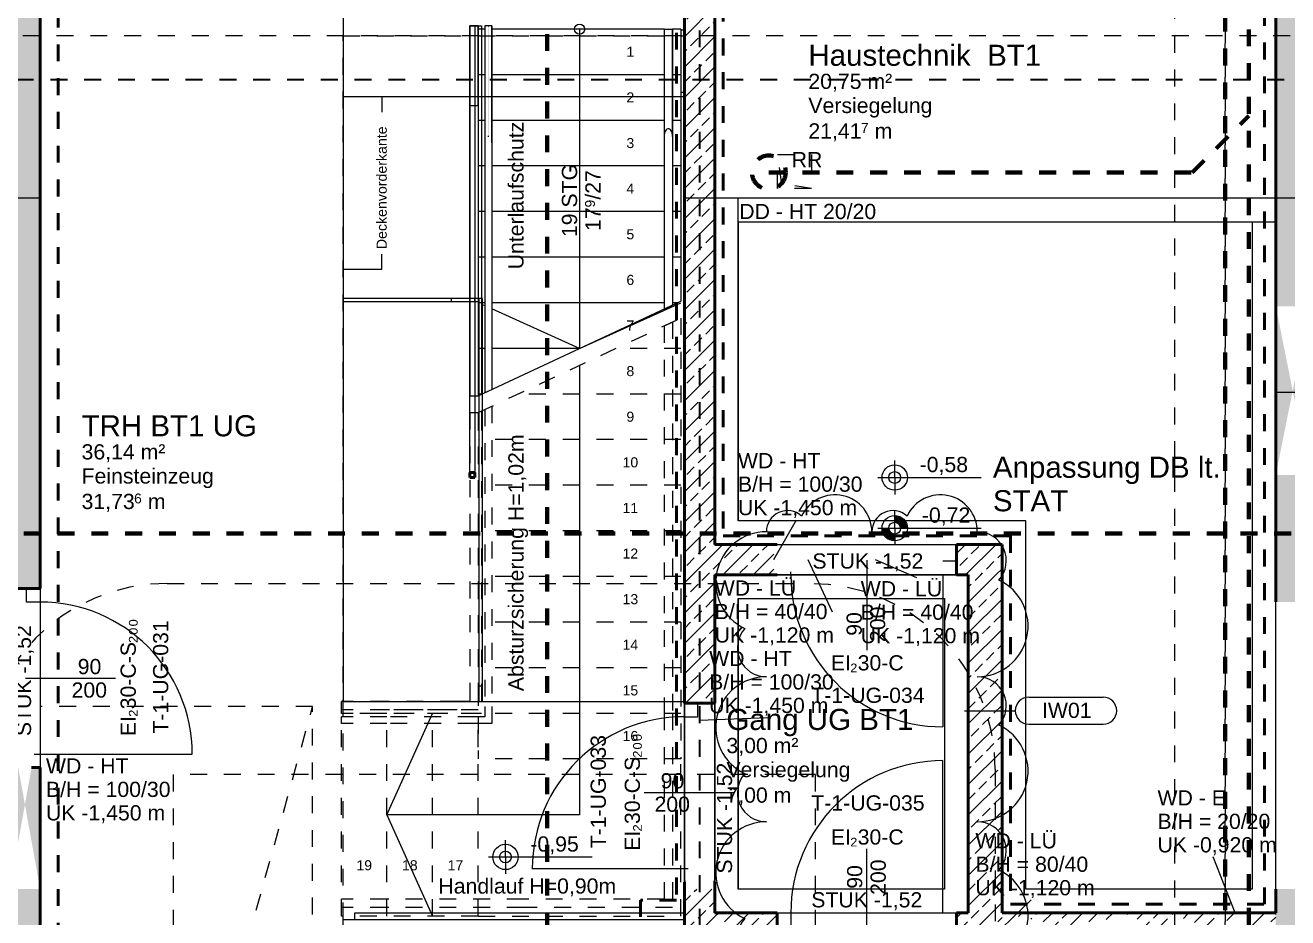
# Model space of a CAD drawing. Header units: metres. Extents: x 0 to 90, y 0 to 101.
# Drawn here: x 53.28 to 60.75, y 82.6 to 87.88 of the extents above; entities that cross this region are included whole.
import ezdxf

# ---------------------------------------------------------------- set-up
doc = ezdxf.new("R2010")
doc.units = ezdxf.units.M
for name, pattern in [('Achse', [0.009, 0.005, -0.002, 0, -0.002]), ('Strich Punkt', [0.015875, 0.00635, -0.004763, 0, -0.004763]), ('Strich Punkt Mittel', [0.015875, 0.00635, -0.004763, 0, -0.004763]), ('Verdeckt', [0.003, 0.002, -0.001]), ('Verdeckt Oben', [0.00225, 0.0015, -0.00075])]:
    doc.linetypes.add(name, pattern=pattern)
for name, color, linetype, lineweight in [('A-FLOR-HRAL', 251, 'Continuous', 5), ('A_2D', 251, 'Continuous', 5), ('A_Beschriftung_', 251, 'Continuous', 9), ('A_Brandabschnitte', 251, 'Verdeckt', 50), ('A_Decken', 251, 'Continuous', 13), ('A_Durchbruch_Projektion', 251, 'Verdeckt', 5), ('A_Gelaender', 251, 'Continuous', 13), ('A_Kanal_RW', 251, 'Strich Punkt', 100), ('A_Kanal_SW', 251, 'Strich Punkt', 100), ('A_Raeume_', 251, 'Continuous', 5), ('A_Raeume_Beschriftung_', 251, 'Continuous', 9), ('A_Raster_', 251, 'Continuous', 9), ('A_Tueren', 251, 'Continuous', 13), ('A_Waende', 251, 'Continuous', 13), ('G-ANNO-REVC-IDEN_', 251, 'Continuous', 9), ('G-ANNO-REVC_', 251, 'Continuous', 9), ('G-ANNO-SYMB_', 251, 'Continuous', 9), ('S-STRS', 251, 'Continuous', 13), ('S-STRS-ANNO_', 251, 'Continuous', 5), ('S-STRS-IDEN_', 251, 'Continuous', 9), ('S-STRS-MBND', 251, 'Verdeckt', 13), ('Text', 251, 'Continuous', 9)]:
    doc.layers.add(name, color=color, linetype=linetype, lineweight=lineweight)
doc.styles.add('Arial', font='arial.ttf', dxfattribs={"height": 0.059531})
doc.styles.add('Arial_3', font='arial.ttf', dxfattribs={"height": 0.09})
doc.styles.add('Arial_4', font='arial.ttf', dxfattribs={"height": 0.05849})
doc.styles.add('Arial_5', font='arial.ttf', dxfattribs={"height": 0.125})
doc.styles.add('Arial_8', font='arial.ttf', dxfattribs={"height": 0.06})
doc.styles.add('Segoe UI Symbol', font='seguisym.ttf', dxfattribs={"height": 0.09})
pattern_1 = [(45, (35.10227, 0), (-0.08980256, 0.08980256), []), (45, (35.19207, 0), (-0.08980256, 0.08980256), [0.0635, -0.03175])]

# ---------------------------------------------------------------- blocks, each defined once
blk = doc.blocks.new('Geländer - Geländer-11728754-263_PP_-01UG_BT1')
at = {"layer": 'A_Gelaender', "lineweight": 5}
for p, q in [((20.6967, 86.2634), (20.0577, 86.2634)), ((20.6967, 86.2434), (20.0577, 86.2434)), ((20.6967, 86.2634), (20.6967, 86.2434)), ((20.8377, 86.2634), (20.6967, 86.2634)), ((20.8377, 86.2434), (20.6967, 86.2434)), ((20.8377, 86.2434), (20.8377, 86.2634)), ((20.8377, 86.2634), (20.8377, 86.2434)), ((20.8631, 86.2634), (20.8377, 86.2634)), ((20.8631, 86.2434), (20.8377, 86.2434)), ((20.8631, 86.2434), (20.8631, 86.2634)), ((20.8831, 86.2634), (20.8631, 86.2634)), ((20.8631, 83.969), (20.8631, 86.2434)), ((20.8831, 83.969), (20.8831, 86.2634)), ((20.8831, 83.969), (20.8631, 83.969)), ((20.8631, 83.878), (20.8631, 83.969)), ((20.8831, 83.878), (20.8831, 83.969))]:
    blk.add_line(p, q, dxfattribs=at)
blk = doc.blocks.new('Geländer - Geländer-3442558-263_PP_-01UG_BT1')
at = {"layer": 'A_Gelaender', "lineweight": 5}
for p, q in [((20.8577, 87.878), (20.8777, 87.878)), ((20.8777, 87.878), (20.8777, 85.698)), ((20.8577, 85.6882), (20.8777, 85.6975))]:
    blk.add_line(p, q, dxfattribs=at)
at = {"layer": 'A_Gelaender', "linetype": 'Verdeckt', "lineweight": 5}
for p, q in [((20.8577, 85.5882), (20.8577, 85.583)), ((20.8577, 85.583), (20.8577, 83.828)), ((20.8777, 85.5975), (20.8777, 85.583)), ((20.8777, 85.583), (20.8777, 83.808)), ((20.0477, 83.808), (20.0477, 83.828)), ((20.3177, 83.828), (20.0477, 83.828)), ((20.3177, 83.808), (20.0477, 83.808)), ((20.8577, 83.828), (20.3177, 83.828)), ((20.8777, 83.808), (20.3177, 83.808))]:
    blk.add_line(p, q, dxfattribs=at)
blk = doc.blocks.new('Typ des oberen Holms - Oberer Geländerholm_Innen_-3442572-263_PP_-01UG_BT1')
at = {"layer": 'A_Gelaender', "lineweight": 5}
for p, q in [((20.8077, 87.878), (20.8577, 87.878)), ((20.8077, 87.878), (20.8077, 87.4041)), ((20.8577, 87.4041), (20.8577, 87.878)), ((20.8577, 87.4041), (20.8077, 87.4041))]:
    blk.add_line(p, q, dxfattribs=at)
blk = doc.blocks.new('Typ des oberen Holms - Oberer Geländerholm_Innen_-V1-263_PP_-01UG_BT1')
at = {"layer": 'A_Gelaender', "lineweight": 5}
for p, q in [((20.8577, 87.878), (20.8077, 87.878)), ((20.8077, 87.878), (20.8077, 85.6882)), ((20.8577, 87.878), (20.8577, 85.6882)), ((20.8077, 85.6882), (20.8577, 85.6882))]:
    blk.add_line(p, q, dxfattribs=at)
at = {"layer": 'A_Gelaender', "linetype": 'Verdeckt', "lineweight": 5}
for p, q in [((20.8077, 85.5882), (20.8577, 85.5882)), ((20.8077, 85.5882), (20.8077, 83.953)), ((20.8577, 85.5882), (20.8577, 83.953)), ((20.8077, 83.953), (20.8077, 83.878)), ((20.8577, 83.953), (20.8577, 83.828)), ((20.0477, 83.828), (20.0477, 83.878)), ((20.3177, 83.878), (20.0477, 83.878)), ((20.7327, 83.878), (20.3177, 83.878)), ((20.8077, 83.878), (20.7327, 83.878)), ((20.3177, 83.828), (20.0477, 83.828)), ((20.7327, 83.828), (20.3177, 83.828)), ((20.8577, 83.828), (20.7327, 83.828))]:
    blk.add_line(p, q, dxfattribs=at)
blk = doc.blocks.new('Typ des oberen Holms - Oberer Geländerholm_Innen_-3442587-263_PP_-01UG_BT1')
at = {"layer": 'A_Gelaender', "lineweight": 5}
for p, q in [((21.9573, 87.858), (21.9573, 87.223)), ((22.0073, 87.223), (22.0073, 87.858))]:
    blk.add_line(p, q, dxfattribs=at)
at = {"layer": 'A_Gelaender', "lineweight": 5, "flags": 128}
for points in [[(21.9573, 87.858), (21.9581, 87.858), (21.9606, 87.858), (21.9646, 87.858), (21.9698, 87.858), (21.9758, 87.858), (21.9823, 87.858), (21.9887, 87.858), (21.9948, 87.858), (21.9999, 87.858), (22.0039, 87.858), (22.0064, 87.858), (22.0073, 87.858)], [(22.0073, 87.223), (22.0067, 87.2324), (22.0051, 87.2414), (22.0025, 87.2496), (21.999, 87.2566), (21.9948, 87.2622), (21.99, 87.266), (21.9849, 87.268), (21.9797, 87.268), (21.9745, 87.266), (21.9698, 87.2622), (21.9655, 87.2566), (21.962, 87.2496), (21.9594, 87.2414), (21.9578, 87.2324), (21.9573, 87.223)]]:
    blk.add_lwpolyline(points, dxfattribs=at)
blk = doc.blocks.new('Typ des oberen Holms - Oberer Geländerholm_Innen_-V2-263_PP_-01UG_BT1')
at = {"layer": 'A_Gelaender', "lineweight": 5}
for p, q in [((21.9573, 87.858), (21.9573, 86.201)), ((22.0073, 87.858), (22.0073, 86.2243)), ((21.9573, 86.201), (22.0073, 86.2243))]:
    blk.add_line(p, q, dxfattribs=at)
at = {"layer": 'A_Gelaender', "linetype": 'Verdeckt', "lineweight": 5}
for p, q in [((21.9573, 86.101), (22.0073, 86.1243)), ((21.9573, 86.101), (21.9573, 83.808)), ((22.0073, 86.1243), (22.0073, 83.808)), ((21.9573, 83.808), (21.9573, 82.7084)), ((22.0073, 83.808), (22.0073, 82.6584)), ((20.0477, 82.6584), (20.0477, 82.7084)), ((20.3177, 82.7084), (20.0477, 82.7084)), ((21.1277, 82.7084), (20.3177, 82.7084)), ((21.9573, 82.7084), (21.1277, 82.7084)), ((20.3177, 82.6584), (20.0477, 82.6584)), ((21.1277, 82.6584), (20.3177, 82.6584)), ((22.0073, 82.6584), (21.1277, 82.6584))]:
    blk.add_line(p, q, dxfattribs=at)
blk = doc.blocks.new('Tür_Blockzarge_1 Flügel - 90x200_RB 106x208_Untergeschoss-11443315-263_PP_-01UG_BT1')
at = {"layer": 'A_Tueren', "lineweight": 5}
blk.add_line((0.45, 0.09), (0.45, 0.99), dxfattribs=at)
at = {"layer": 'A_Tueren'}
for p, q in [((-0.53, 0.09), (-0.45, 0.09)), ((-0.53, 0.01), (-0.53, 0.09)), ((-0.53, 0.09), (0.53, 0.09)), ((-0.45, 0.09), (-0.45, 0.01)), ((0.45, 0.09), (0.53, 0.09)), ((0.45, 0.0538), (0.45, 0.09)), ((0.53, 0.09), (0.53, 0.0394)), ((-0.45, 0.01), (-0.53, 0.01)), ((-0.53, -0.09), (0.53, -0.09))]:
    blk.add_line(p, q, dxfattribs=at)
at = {"layer": 'A_Tueren', "lineweight": 5}
blk.add_arc((0.45, 0.09), 0.9, 90, 180, dxfattribs=at)
blk = doc.blocks.new('Handlauftyp - Handlauf_Innen_-5722197-263_PP_-01UG_BT1')
at = {"layer": 'A_Gelaender', "lineweight": 5}
blk.add_hatch(color=256, dxfattribs=at).paths.add_polyline_path([(20.9204, 87.2225), (20.9202, 87.588), (20.9196, 87.878), (20.9157, 87.878), (20.9149, 87.2225), (20.9156, 87.2228), (20.9198, 87.2228)])
for p, q in [((20.8977, 87.878), (20.8977, 87.1868)), ((20.9377, 87.1868), (20.9377, 87.878))]:
    blk.add_line(p, q, dxfattribs=at)
at = {"layer": 'A_Gelaender', "lineweight": 5, "flags": 128}
for points in [[(20.9157, 87.878), (20.9177, 87.878), (20.9196, 87.878)], [(20.9204, 87.2227), (20.9198, 87.2228), (20.9156, 87.2228), (20.9149, 87.2227)]]:
    blk.add_lwpolyline(points, dxfattribs=at)
blk = doc.blocks.new('Handlauftyp - Handlauf_Innen_-V8-263_PP_-01UG_BT1')
at = {"layer": 'A_Gelaender', "lineweight": 5}
for p, q in [((20.9377, 87.878), (20.8977, 87.878)), ((20.8977, 87.878), (20.8977, 85.7069)), ((20.9377, 87.878), (20.9377, 85.7255)), ((20.8977, 85.7069), (20.9377, 85.7255))]:
    blk.add_line(p, q, dxfattribs=at)
at = {"layer": 'A_Gelaender', "linetype": 'Verdeckt', "lineweight": 5}
for p, q in [((20.8977, 85.6069), (20.9377, 85.6255)), ((20.9377, 85.6255), (20.9377, 83.848)), ((20.8977, 85.6069), (20.8977, 83.848)), ((20.8977, 83.848), (20.8977, 83.788)), ((20.9377, 83.848), (20.9377, 83.748)), ((20.0477, 83.748), (20.0477, 83.788)), ((20.3177, 83.788), (20.0477, 83.788)), ((20.8377, 83.788), (20.3177, 83.788)), ((20.8977, 83.788), (20.8377, 83.788)), ((20.3177, 83.748), (20.0477, 83.748)), ((20.8377, 83.748), (20.3177, 83.748)), ((20.9377, 83.748), (20.8377, 83.748))]:
    blk.add_line(p, q, dxfattribs=at)
blk = doc.blocks.new('Tür_Blockzarge_1 Flügel - 90x200_RB 106x208_Untergeschoss-V10-263_PP_-01UG_BT1')
at = {"layer": 'A_Tueren'}
for p, q in [((-0.53, 0.09), (0.53, 0.09)), ((-0.53, -0.01), (-0.53, -0.09)), ((-0.45, -0.01), (-0.53, -0.01)), ((-0.45, -0.09), (-0.45, -0.01)), ((0.45, -0.0684), (0.45, -0.09)), ((-0.53, -0.09), (-0.45, -0.09)), ((-0.53, -0.09), (0.53, -0.09)), ((0.45, -0.09), (0.53, -0.09)), ((0.53, -0.09), (0.53, -0.0828))]:
    blk.add_line(p, q, dxfattribs=at)
at = {"layer": 'A_Tueren', "lineweight": 5}
blk.add_line((0.45, -0.09), (0.45, -0.99), dxfattribs=at)
blk.add_arc((0.45, -0.09), 0.9, 180, 270, dxfattribs=at)
blk = doc.blocks.new('Tür_Blockzarge_1 Flügel - 90x200_RB 106x208_Untergeschoss-V11-263_PP_-01UG_BT1')
at = {"layer": 'A_Tueren'}
for p, q in [((-0.53, 0.09), (0.53, 0.09)), ((-0.45, -0.09), (-0.45, -0.0719)), ((0.53, -0.01), (0.45, -0.01)), ((0.53, -0.09), (0.53, -0.01)), ((-0.53, -0.0863), (-0.53, -0.09)), ((-0.53, -0.09), (-0.45, -0.09)), ((-0.53, -0.09), (0.53, -0.09)), ((0.45, -0.09), (0.53, -0.09))]:
    blk.add_line(p, q, dxfattribs=at)
at = {"layer": 'A_Tueren', "lineweight": 5}
blk.add_line((0.45, -0.09), (0.45, -0.99), dxfattribs=at)
blk.add_arc((0.45, -0.09), 0.9, 180, 270, dxfattribs=at)
blk = doc.blocks.new('Tür_Blockzarge_1 Flügel - 90x200_RB 106x208_Untergeschoss-V12-263_PP_-01UG_BT1')
at = {"layer": 'A_Tueren', "lineweight": 5}
blk.add_line((0.45, 0.09), (0.45, 0.99), dxfattribs=at)
at = {"layer": 'A_Tueren'}
for p, q in [((-0.53, 0.09), (-0.45, 0.09)), ((-0.53, 0.01), (-0.53, 0.09)), ((-0.53, 0.09), (0.53, 0.09)), ((-0.45, 0.09), (-0.45, 0.01)), ((0.45, 0.09), (0.53, 0.09)), ((0.45, 0.0855), (0.45, 0.09)), ((0.53, 0.09), (0.53, 0.01)), ((-0.45, 0.01), (-0.53, 0.01)), ((0.53, 0.01), (0.46, 0.01)), ((-0.53, -0.09), (0.53, -0.09))]:
    blk.add_line(p, q, dxfattribs=at)
at = {"layer": 'A_Tueren', "lineweight": 5}
blk.add_arc((0.45, 0.09), 0.9, 90, 180, dxfattribs=at)
blk = doc.blocks.new('Symbol_Schatten_Verdeckt_unten - Bodendurchbruch_Schatten_Verdeckt_unten-8269587-263_PP_-01UG_BT1')
at = {"layer": 'A_Durchbruch_Projektion'}
for p, q in [((-0.1, -0.1), (-0.1, 0.1)), ((-0.1, 0.1), (0.1, 0.1)), ((-0.1, -0.1), (-0.075, 0.075)), ((-0.075, 0.075), (0.1, 0.1)), ((0.1, 0.1), (0.1, -0.1)), ((0.1, -0.1), (-0.1, -0.1))]:
    blk.add_line(p, q, dxfattribs=at)
blk = doc.blocks.new('BS_Tuer_PP - rechts-10002445-263_PP_-01UG_BT1')
at = {"layer": 'A_Beschriftung_'}
blk.add_line((0, 0.00012), (0, -0.01051), dxfattribs=at)
blk = doc.blocks.new('BS_Tuer_PP - links-10002443-263_PP_-01UG_BT1')
at = {"layer": 'A_Beschriftung_'}
blk.add_line((0, 0.00012), (0, 0.01076), dxfattribs=at)
blk = doc.blocks.new('BS_Tuer_PP - oben-10002441-263_PP_-01UG_BT1')
at = {"layer": 'A_Beschriftung_'}
blk.add_line((0, 0.00012), (0, 0.01076), dxfattribs=at)
blk = doc.blocks.new('BS_Tuer_PP - unten-10002439-263_PP_-01UG_BT1')
at = {"layer": 'A_Beschriftung_'}
blk.add_line((0, 0.00012), (0, -0.01051), dxfattribs=at)
blk = doc.blocks.new('BS_Kote_Grundriss_FDUK_manuell_AT - 018-7701323-263_PP_-01UG_BT1')
at = {"layer": 'A_Beschriftung_'}
h = blk.add_hatch(color=256, dxfattribs=at)
edge = h.paths.add_edge_path()
edge.add_line((0, 0.0007), (0, 0.0015))
edge.add_arc((0, 0), 0.0015, 0, 90, ccw=False)
edge.add_line((0.0015, 0), (0.0007, 0))
edge.add_arc((0, 0), 0.0007, 0, 90)
h = blk.add_hatch(color=256, dxfattribs=at)
edge = h.paths.add_edge_path()
edge.add_line((0, -0.0007), (0, -0.0015))
edge.add_arc((0, 0), 0.0015, 180, 270, ccw=False)
edge.add_line((-0.0015, 0), (-0.0007, 0))
edge.add_arc((0, 0), 0.0007, 180, 270)
for p, q in [((0, 0), (0, 0.002)), ((-0.002, 0), (0.01024, 0)), ((0, 0), (0, -0.002))]:
    blk.add_line(p, q, dxfattribs=at)
for radius in [0.0015, 0.0007]:
    blk.add_circle((0, 0), radius, dxfattribs=at)
for start, end in [(0, 90), (180, 270)]:
    blk.add_arc((0, 0), 0.0007, start, end, dxfattribs=at)
blk = doc.blocks.new('BS_Kote_Grundriss_RDUK_manuell_AT - 018-7700965-263_PP_-01UG_BT1')
at = {"layer": 'A_Beschriftung_'}
for p, q in [((0, 0), (0, 0.002)), ((-0.002, 0), (0.01024, 0)), ((0, 0), (0, -0.002))]:
    blk.add_line(p, q, dxfattribs=at)
for radius in [0.0015, 0.0007]:
    blk.add_circle((0, 0), radius, dxfattribs=at)
blk = doc.blocks.new('BS_Wand_Lollipop - rechts_oben-2026913-263_PP_-01UG_BT1')
at = {"layer": 'A_Beschriftung_'}
for p, q in [((0.0046, 0.0016), (0.0134, 0.0016)), ((-0.003, 0), (0.003, 0)), ((0.0046, -0.0016), (0.0134, -0.0016))]:
    blk.add_line(p, q, dxfattribs=at)
for centre, start, end in [((0.0046, 0), 90, 270), ((0.0134, 0), 270, 90)]:
    blk.add_arc(centre, 0.0016, start, end, dxfattribs=at)
blk = doc.blocks.new('Family - ___-11875061-263_PP_-01UG_BT1')
at = {"layer": 'G-ANNO-REVC_'}
for centre, radius, start, end in [((22.9688, 84.883), 0.2184, 0, 154.79123), ((23.5928, 84.883), 0.2184, 0, 154.79123), ((22.688, 84.883), 0.1248, 48.18969, 180), ((23.312, 84.883), 0.1248, 48.18969, 180), ((22.5632, 84.5826), 0.3004, 90, 244.79123), ((23.8112, 84.7113), 0.1717, 318.18969, 90), ((23.8112, 84.3251), 0.3004, 270, 64.79123), ((22.5632, 84.1963), 0.1717, 138.18969, 270), ((22.5632, 83.7242), 0.3004, 90, 244.79123), ((23.8112, 83.853), 0.1717, 318.18969, 90), ((23.8112, 83.4667), 0.3004, 270, 64.79123), ((22.5632, 83.338), 0.1717, 138.18969, 270), ((22.5632, 82.8659), 0.3004, 90, 244.79123), ((23.8112, 82.9947), 0.1717, 318.18969, 90), ((23.8112, 82.6084), 0.3004, 270, 64.79123), ((22.5632, 82.4797), 0.1717, 138.18969, 270), ((22.7816, 82.308), 0.2184, 180, 334.79123), ((23.0624, 82.308), 0.1248, 228.18969, 0), ((23.4056, 82.308), 0.2184, 180, 334.79123), ((23.6864, 82.308), 0.1248, 228.18969, 0)]:
    blk.add_arc(centre, radius, start, end, dxfattribs=at)

msp = doc.modelspace()

# ---------------------------------------------------------------- hatches: boundary and pattern name
at = {"layer": 'A_Waende', "lineweight": 5}
h = msp.add_hatch(dxfattribs=at)
h.set_pattern_fill('FP_1', color=250, style=0, pattern_type=2)
h.set_pattern_definition(pattern_1)
h.paths.add_polyline_path([(53.2774, 79.153), (53.1874, 79.653), (53.1874, 78.653), (53.2664, 79.0919)])
h.paths.add_polyline_path([(53.3674, 78.653), (53.3674, 79.653), (53.2774, 79.153), (53.338, 78.8165)])
h.paths.add_polyline_path([(53.1874, 73.0357), (53.3674, 73.0357), (53.3674, 78.653), (53.1874, 78.653), (53.1874, 73.6226)])
h.paths.add_polyline_path([(53.3674, 79.793), (53.3674, 80.093), (53.2774, 79.943)])
h.paths.add_polyline_path([(53.1874, 79.793), (53.2774, 79.943), (53.1874, 80.093), (53.1874, 79.9029)])
h.paths.add_polyline_path([(53.1874, 79.653), (53.3674, 79.653), (53.3674, 79.793), (53.1874, 79.793)])
h.paths.add_polyline_path([(53.2774, 83.268), (53.238, 83.4869), (53.1874, 83.4869), (53.1874, 82.768)])
h.paths.add_polyline_path([(53.3674, 82.768), (53.3674, 83.4869), (53.3168, 83.4869), (53.2774, 83.268), (53.339, 82.9259)])
h.paths.add_polyline_path([(53.3674, 80.093), (53.3674, 82.768), (53.1874, 82.768), (53.1874, 80.093), (53.1955, 80.093)])
h.paths.add_polyline_path([(53.3674, 90.6), (53.3674, 90.9), (53.2774, 90.75)])
h.paths.add_polyline_path([(53.1874, 90.6), (53.2774, 90.75), (53.1874, 90.9), (53.1874, 90.75)])
h.paths.add_polyline_path([(53.3674, 84.5469), (53.3674, 90.6), (53.1874, 90.6), (53.1874, 84.5469)])
h.paths.add_polyline_path([(53.1964, 90.9), (53.3674, 90.9), (53.1874, 90.9288), (53.1874, 90.9)])
h = msp.add_hatch(dxfattribs=at)
h.set_pattern_fill('FP_1', color=250, style=0, pattern_type=2)
h.set_pattern_definition(pattern_1)
h.paths.add_polyline_path([(57.3599, 80.273), (57.3599, 80.573), (57.2699, 80.423), (57.3454, 80.2972)])
h.paths.add_polyline_path([(57.1799, 80.273), (57.2699, 80.423), (57.1799, 80.573), (57.1799, 80.423)])
h.paths.add_polyline_path([(57.1799, 80.093), (57.3599, 80.093), (57.3599, 80.273), (57.1799, 80.273), (57.1799, 80.108)])
h.paths.add_polyline_path([(57.3599, 82.768), (57.3599, 82.808), (57.3527, 82.808)])
h.paths.add_polyline_path([(57.1799, 82.768), (57.1871, 82.808), (57.1799, 82.808)])
h.paths.add_polyline_path([(57.3599, 80.573), (57.3599, 82.768), (57.1799, 82.768), (57.1799, 80.573), (57.3592, 80.573)])
h.paths.add_polyline_path([(57.3599, 89.9611), (57.3599, 90.2611), (57.2699, 90.1111), (57.2939, 90.0712)])
h.paths.add_polyline_path([(57.1799, 89.9611), (57.2699, 90.1111), (57.1799, 90.2611), (57.1799, 90.1111)])
h.paths.add_polyline_path([(57.3599, 83.868), (57.3599, 88.058), (57.3399, 88.058), (57.3399, 88.358), (57.3599, 88.358), (57.3599, 89.9611), (57.1799, 89.9611), (57.1799, 83.868), (57.3399, 83.868)])
h.paths.add_polyline_path([(57.3599, 90.2611), (57.1799, 90.2899), (57.1799, 90.2611)])
h = msp.add_hatch(dxfattribs=at)
h.set_pattern_fill('FP_1', color=250, style=0, pattern_type=2)
h.set_pattern_definition(pattern_1)
h.paths.add_polyline_path([(60.7799, 80.563), (60.6799, 80.713), (60.6799, 80.413), (60.6927, 80.4321)])
h.paths.add_polyline_path([(60.8799, 80.413), (60.8799, 80.713), (60.7799, 80.563)])
h.paths.add_polyline_path([(60.7783, 77.837), (60.8799, 77.837), (60.8799, 80.413), (60.6799, 80.413), (60.6799, 77.837)])
h.paths.add_polyline_path([(60.7799, 81.263), (60.6799, 81.613), (60.6799, 80.913), (60.7512, 81.1626)])
h.paths.add_polyline_path([(60.8799, 80.913), (60.8799, 81.613), (60.7799, 81.263)])
h.paths.add_polyline_path([(60.7152, 80.713), (60.8799, 80.713), (60.8799, 80.913), (60.6799, 80.913), (60.6799, 80.713)])
h.paths.add_polyline_path([(60.7873, 81.613), (60.8799, 81.613), (60.8799, 82.768), (60.6799, 82.768), (60.6799, 81.613)])
h.paths.add_polyline_path([(60.8799, 85.218), (60.8799, 86.218), (60.7799, 85.718), (60.8617, 85.309)])
h.paths.add_polyline_path([(60.6799, 85.218), (60.7799, 85.718), (60.6799, 86.218), (60.6799, 85.309)])
h.paths.add_polyline_path([(60.8799, 84.468), (60.8799, 85.218), (60.6799, 85.218), (60.6799, 84.468)])
h.paths.add_polyline_path([(60.7799, 89.5479), (60.6799, 89.6979), (60.6799, 89.3979), (60.7307, 89.4741)])
h.paths.add_polyline_path([(60.8799, 89.3979), (60.8799, 89.6979), (60.7799, 89.5479), (60.8691, 89.4142)])
h.paths.add_polyline_path([(60.8799, 86.218), (60.8799, 89.3979), (60.6799, 89.3979), (60.6799, 86.218), (60.7469, 86.218)])
h.paths.add_polyline_path([(60.7665, 89.6979), (60.8799, 89.6979), (60.6799, 89.7299), (60.6799, 89.6979)])
h = msp.add_hatch(dxfattribs=at)
h.set_pattern_fill('FP_1', color=250, style=0, pattern_type=2)
h.set_pattern_definition(pattern_1)
h.paths.add_polyline_path([(58.7899, 84.628), (59.0599, 84.628), (59.0599, 84.808), (58.7899, 84.808)])
h.paths.add_polyline_path([(57.7096, 84.628), (57.7299, 84.628), (57.7299, 84.6317)])
h.paths.add_polyline_path([(57.7096, 84.808), (57.7299, 84.8043), (57.7299, 84.808)])
h.paths.add_polyline_path([(57.7096, 84.628), (57.7096, 84.808), (57.3599, 84.808), (57.3599, 84.628)])
h = msp.add_hatch(dxfattribs=at)
h.set_pattern_fill('FP_1', color=250, style=0, pattern_type=2)
h.set_pattern_definition(pattern_1)
h.paths.add_polyline_path([(58.8599, 82.628), (59.0599, 82.628), (59.0599, 84.628), (58.8599, 84.628), (58.8599, 82.673)])
h = msp.add_hatch(dxfattribs=at)
h.set_pattern_fill('FP_1', color=250, style=0, pattern_type=2)
h.set_pattern_definition(pattern_1)
h.paths.add_polyline_path([(60.3399, 82.448), (60.5399, 82.448), (60.3971, 82.4994), (60.3773, 82.4816)])
h.paths.add_polyline_path([(60.3399, 82.628), (60.3971, 82.5766), (60.5399, 82.628), (60.3799, 82.628)])
h.paths.add_polyline_path([(60.2899, 82.538), (60.3399, 82.556), (60.3399, 82.628), (60.0399, 82.628), (60.0869, 82.6111)])
h.paths.add_polyline_path([(60.0399, 82.448), (60.3399, 82.448), (60.3399, 82.52), (60.2899, 82.538), (60.078, 82.4617)])
h.paths.add_polyline_path([(59.0599, 82.628), (58.7899, 82.628), (58.7899, 82.448), (59.0599, 82.448)])
h.paths.add_polyline_path([(59.8599, 82.448), (60.0399, 82.448), (60.0399, 82.628), (59.0599, 82.628), (59.4599, 82.538), (59.0599, 82.448), (59.8201, 82.448)])
h.paths.add_polyline_path([(59.8599, 82.448), (59.4599, 82.538), (59.8599, 82.628), (59.8599, 82.5391)])
h.paths.add_polyline_path([(57.6989, 82.448), (57.7299, 82.448), (57.7299, 82.628), (57.3599, 82.628), (57.3599, 82.448)])
h.paths.add_polyline_path([(60.5399, 82.448), (60.6799, 82.448), (60.6799, 82.628), (60.5399, 82.628), (60.5399, 82.4636)])

# ---------------------------------------------------------------- linework, layer by layer
at = {"layer": 'A_2D', "linetype": 'Verdeckt Oben', "lineweight": 13}
for p, q in [((60.6799, 78.017), (60.6799, 89.7299)), ((60.3799, 89.4741), (60.3799, 78.317)), ((60.3799, 80.273), (60.3799, 89.4741)), ((60.0799, 89.2183), (60.0799, 82.448)), ((54.1197, 84.5769), (57.9197, 84.5769)), ((59.0197, 83.4769), (59.0197, 79.6773)), ((57.9552, 83.4456), (54.1552, 83.4456)), ((54.1552, 83.4456), (54.1552, 79.7456)), ((57.9552, 79.7456), (57.9552, 83.4456))]:
    msp.add_line(p, q, dxfattribs=at)
at = {"layer": 'A_2D', "linetype": 'Verdeckt'}
for p, q in [((77.7649, 87.818), (44.2649, 87.818)), ((55.1599, 82.588), (55.1599, 87.818)), ((55.1599, 87.818), (57.1799, 87.818))]:
    msp.add_line(p, q, dxfattribs=at)
at = {"layer": 'A_2D', "linetype": 'Verdeckt Oben'}
for p, q in [((54.9799, 83.848), (53.3674, 83.848)), ((53.3674, 83.848), (53.3674, 78.017)), ((53.3674, 78.017), (54.9799, 83.848)), ((54.9799, 78.017), (54.9799, 83.848))]:
    msp.add_line(p, q, dxfattribs=at)
at = {"layer": 'A_2D', "linetype": 'Verdeckt Oben', "lineweight": 13}
for centre, start, end in [((54.1197, 83.4769), 90, 180), ((57.9197, 83.4769), 360, 90)]:
    msp.add_arc(centre, 1.1, start, end, dxfattribs=at)
at = {"layer": 'A_Beschriftung_'}
for p, q in [((57.7096, 84.718), (57.8435, 84.9541)), ((57.9099, 84.718), (58.0541, 84.4088)), ((58.3099, 84.718), (58.5536, 84.613)), ((57.2699, 83.768), (57.6732, 83.7833)), ((53.3674, 83.268), (53.3674, 83.3559)), ((60.4399, 82.628), (60.31, 82.9581)), ((59.0599, 82.538), (59.2325, 82.7043))]:
    msp.add_line(p, q, dxfattribs=at)
at = {"layer": 'A_Brandabschnitte'}
for p, q in [((53.4737, 78.068), (53.4737, 90.8222)), ((57.1337, 90.2366), (57.1337, 82.703)), ((57.4099, 90.2025), (57.4099, 84.858)), ((60.6122, 82.678), (60.6122, 89.6901)), ((57.4099, 84.858), (59.1099, 84.858)), ((59.1099, 84.858), (59.1099, 82.678)), ((57.1337, 82.703), (56.9199, 82.703)), ((56.9199, 82.703), (56.9199, 80.788)), ((59.1099, 82.678), (60.6122, 82.678))]:
    msp.add_line(p, q, dxfattribs=at)
at = {"layer": 'A_Decken'}
for p, q in [((55.1599, 90.0663), (55.1599, 83.878)), ((57.1599, 87.853), (57.1799, 87.853)), ((57.1799, 87.458), (55.1599, 87.458)), ((57.1799, 87.483), (57.1599, 87.483)), ((53.3674, 86.858), (53.1874, 86.858)), ((57.3592, 86.858), (57.1799, 86.858)), ((65.2367, 86.858), (57.4992, 86.858)), ((57.5008, 84.948), (57.5008, 86.718)), ((53.3674, 84.5469), (53.3674, 83.4869)), ((57.4998, 82.768), (57.4998, 84.488)), ((55.1599, 83.878), (57.1799, 83.878)), ((57.1799, 82.808), (57.1799, 83.868)), ((55.2299, 82.588), (55.2299, 82.628)), ((55.2299, 82.628), (57.1799, 82.628))]:
    msp.add_line(p, q, dxfattribs=at)
at = {"layer": 'A_Kanal_RW'}
for p, q in [((60.5197, 79.9567), (60.5197, 89.5416)), ((60.1856, 87.0102), (60.5197, 87.3443)), ((57.6798, 87.0102), (60.1856, 87.0102))]:
    msp.add_line(p, q, dxfattribs=at)
msp.add_circle((57.6798, 87.0102), 0.1, dxfattribs=at)
at = {"layer": 'A_Kanal_SW'}
msp.add_line((60.3797, 80.043), (60.3797, 89.543), dxfattribs=at)
at = {"layer": 'A_Raeume_', "flags": 128}
for points in [[(57.1799, 84.718), (57.1799, 89.7431), (53.3674, 90.3531), (53.3674, 88.8719), (53.3674, 87.5719), (53.3674, 86.2719), (53.3674, 84.9719), (53.3674, 83.4419), (53.3674, 81.6799), (53.3674, 79.9179), (53.3674, 78.2805), (53.3674, 78.017), (54.9799, 78.017), (54.9799, 80.1405), (54.9799, 80.3205), (55.1599, 80.3205), (55.1599, 80.5664), (55.1599, 80.568), (55.1599, 80.593), (55.1599, 80.738), (55.1599, 82.418), (55.1599, 82.588), (57.1799, 82.588)], [(57.3599, 90.2611), (57.3599, 89.7489), (57.3599, 84.808), (59.0599, 84.808), (59.0599, 82.628), (60.6799, 82.628), (60.6799, 89.7299)], [(55.9399, 85.2032), (55.9099, 85.2032), (55.9099, 87.878), (55.9399, 87.878)], [(57.3599, 84.628), (57.3599, 82.716), (57.3599, 82.628), (58.8599, 82.628), (58.8599, 84.628)]]:
    msp.add_lwpolyline(points, close=True, dxfattribs=at)
at = {"layer": 'A_Raster_', "linetype": 'Strich Punkt Mittel', "lineweight": 35}
for p, q in [((57.2699, 91.8503), (57.2699, 60.3654)), ((80.9286, 87.558), (44.7106, 87.558))]:
    msp.add_line(p, q, dxfattribs=at)
at = {"layer": 'A_Waende', "color": 90, "lineweight": 50}
for p, q in [((53.3674, 84.5469), (53.3674, 90.9)), ((57.1799, 90.2899), (57.1799, 83.868)), ((60.6799, 89.7299), (60.6799, 84.468)), ((57.3599, 84.808), (57.3599, 88.058)), ((55.9399, 85.2334), (55.9099, 85.2334)), ((55.9099, 85.2334), (55.9099, 85.2032)), ((55.9099, 85.2032), (55.9399, 85.2032)), ((55.9399, 85.2032), (55.9399, 85.2334)), ((57.7299, 84.808), (57.3599, 84.808)), ((57.7299, 84.8043), (57.7299, 84.808)), ((59.0599, 84.808), (58.7899, 84.808)), ((58.7899, 84.808), (58.7899, 84.628)), ((59.0599, 82.628), (59.0599, 84.808)), ((57.3599, 83.868), (57.3599, 84.628)), ((57.3599, 84.628), (57.7299, 84.628)), ((57.7299, 84.628), (57.7299, 84.6317)), ((58.7899, 84.628), (58.8599, 84.628)), ((58.8599, 84.628), (58.8599, 82.628)), ((53.1874, 84.5469), (53.3674, 84.5469)), ((57.1799, 83.868), (57.3599, 83.868)), ((53.3674, 83.4869), (53.3168, 83.4869)), ((53.3674, 78.017), (53.3674, 83.4869)), ((57.1799, 82.808), (57.1799, 80.093)), ((57.1871, 82.808), (57.1799, 82.808)), ((57.3599, 82.808), (57.3527, 82.808)), ((57.3599, 82.628), (57.3599, 82.808)), ((60.6799, 82.768), (60.6799, 82.628)), ((57.7299, 82.628), (57.3599, 82.628)), ((57.7299, 82.448), (57.7299, 82.628)), ((58.8599, 82.628), (58.7899, 82.628)), ((58.7899, 82.628), (58.7899, 82.448)), ((60.6799, 82.628), (59.0599, 82.628))]:
    msp.add_line(p, q, dxfattribs=at)
at = {"layer": 'A_Waende'}
for p, q in [((60.6799, 86.858), (57.3592, 86.858)), ((57.3592, 86.858), (57.3592, 84.808)), ((57.4992, 84.948), (57.4992, 86.858)), ((57.4992, 86.718), (60.6799, 86.718)), ((60.5399, 86.718), (60.5399, 82.768)), ((55.9099, 85.2334), (55.9099, 85.6882)), ((55.9399, 85.6882), (55.9399, 85.2334)), ((59.1999, 84.948), (57.4992, 84.948)), ((59.1999, 82.768), (59.1999, 84.948)), ((57.3592, 84.808), (58.7899, 84.808)), ((58.7899, 84.628), (57.3592, 84.628)), ((57.3592, 84.628), (57.3592, 82.628)), ((57.4992, 84.488), (58.7199, 84.488)), ((57.4992, 82.768), (57.4992, 84.488)), ((58.7199, 84.488), (58.7199, 82.768)), ((60.6799, 82.768), (60.6799, 84.468)), ((58.7199, 82.768), (57.4992, 82.768)), ((60.5399, 82.768), (59.1999, 82.768)), ((57.3592, 82.628), (58.7899, 82.628))]:
    msp.add_line(p, q, dxfattribs=at)
at = {"layer": 'G-ANNO-SYMB_', "linetype": 'Achse', "lineweight": 70}
for p, q in [((56.3674, 94.429), (56.3674, 60.3221)), ((44.871, 84.8728), (88.0415, 84.8728))]:
    msp.add_line(p, q, dxfattribs=at)
at = {"layer": 'S-STRS'}
for p, q in [((55.9999, 87.858), (55.9599, 87.858)), ((55.9999, 87.858), (55.9599, 87.858)), ((57.0595, 87.858), (56.0399, 87.858)), ((57.0595, 87.858), (56.0399, 87.858)), ((57.1599, 87.858), (57.1095, 87.858)), ((57.1599, 87.858), (57.1095, 87.858)), ((57.1599, 87.858), (57.1599, 87.588)), ((55.9999, 87.588), (55.9599, 87.588)), ((55.9999, 87.588), (55.9599, 87.588)), ((57.0595, 87.588), (56.0399, 87.588)), ((57.0595, 87.588), (56.0399, 87.588)), ((57.1599, 87.588), (57.1095, 87.588)), ((57.1599, 87.588), (57.1095, 87.588)), ((57.1599, 87.588), (57.1599, 87.318)), ((55.9999, 87.318), (55.9599, 87.318)), ((55.9999, 87.318), (55.9599, 87.318)), ((57.0595, 87.318), (56.0399, 87.318)), ((57.0595, 87.318), (56.0399, 87.318)), ((57.1599, 87.318), (57.1095, 87.318)), ((57.1599, 87.318), (57.1095, 87.318)), ((57.1599, 87.318), (57.1599, 87.048)), ((55.9999, 87.048), (55.9599, 87.048)), ((55.9999, 87.048), (55.9599, 87.048)), ((57.0595, 87.048), (56.0399, 87.048)), ((57.0595, 87.048), (56.0399, 87.048)), ((57.1599, 87.048), (57.1095, 87.048)), ((57.1599, 87.048), (57.1095, 87.048)), ((57.1599, 87.048), (57.1599, 86.778)), ((55.9999, 86.778), (55.9599, 86.778)), ((55.9999, 86.778), (55.9599, 86.778)), ((57.0595, 86.778), (56.0399, 86.778)), ((57.0595, 86.778), (56.0399, 86.778)), ((57.1599, 86.778), (57.1095, 86.778)), ((57.1599, 86.778), (57.1095, 86.778)), ((57.1599, 86.778), (57.1599, 86.508)), ((55.9999, 86.508), (55.9599, 86.508)), ((55.9999, 86.508), (55.9599, 86.508)), ((57.0595, 86.508), (56.0399, 86.508)), ((57.0595, 86.508), (56.0399, 86.508)), ((57.1599, 86.508), (57.1095, 86.508)), ((57.1599, 86.508), (57.1095, 86.508)), ((57.1599, 86.508), (57.1599, 86.2478)), ((55.9999, 86.238), (55.9599, 86.238)), ((55.9999, 86.238), (55.9599, 86.238)), ((57.0595, 86.238), (56.0399, 86.238)), ((57.0595, 86.238), (56.0399, 86.238)), ((57.139, 86.238), (57.1095, 86.238)), ((57.139, 86.238), (57.1095, 86.238)), ((55.9999, 85.968), (55.9599, 85.968)), ((55.9999, 85.968), (55.9599, 85.968)), ((56.5599, 85.968), (56.0399, 85.968)), ((56.5599, 85.968), (56.0399, 85.968)), ((55.9809, 85.698), (55.9599, 85.698)), ((55.9809, 85.698), (55.9599, 85.698))]:
    msp.add_line(p, q, dxfattribs=at)
at = {"layer": 'S-STRS-ANNO_'}
for p, q in [((56.5599, 87.858), (56.5599, 87.588)), ((56.5599, 87.588), (56.5599, 87.318)), ((56.5599, 87.318), (56.5599, 87.048)), ((56.5599, 87.048), (56.5599, 86.778)), ((56.5599, 86.778), (56.5599, 86.508)), ((56.5599, 86.508), (56.5599, 86.238)), ((55.9623, 86.2369), (55.9599, 86.238)), ((55.9999, 86.22), (55.9799, 86.229)), ((56.5599, 86.238), (56.5599, 85.968)), ((56.5599, 85.968), (57.1599, 86.238)), ((56.5599, 85.968), (56.0399, 86.202)), ((56.5599, 85.868), (56.5599, 83.538)), ((55.4199, 83.208), (55.6899, 83.808)), ((56.5599, 83.538), (56.5599, 83.208)), ((55.9599, 83.208), (55.4199, 83.208)), ((55.4199, 83.208), (55.6899, 82.608)), ((56.5599, 83.208), (55.9599, 83.208))]:
    msp.add_line(p, q, dxfattribs=at)
msp.add_circle((56.5599, 87.858), 0.03, dxfattribs=at)
at = {"layer": 'S-STRS-MBND', "linetype": 'Continuous'}
msp.add_line((55.9599, 85.6882), (57.1599, 86.2478), dxfattribs=at)
at = {"layer": 'S-STRS-MBND'}
for p, q in [((55.9599, 85.5882), (57.1599, 86.1478)), ((57.1599, 86.1478), (57.1599, 83.538)), ((57.1599, 85.968), (56.7744, 85.968)), ((57.1599, 85.968), (56.7744, 85.968)), ((57.1599, 85.698), (56.1954, 85.698)), ((57.1599, 85.698), (56.1954, 85.698)), ((55.9599, 85.5882), (55.9599, 83.538)), ((57.1599, 85.428), (55.9599, 85.428)), ((57.1599, 85.428), (55.9599, 85.428)), ((57.1599, 85.158), (55.9599, 85.158)), ((57.1599, 85.158), (55.9599, 85.158)), ((57.1599, 84.888), (55.9599, 84.888)), ((57.1599, 84.888), (55.9599, 84.888)), ((57.1599, 84.618), (55.9599, 84.618)), ((57.1599, 84.618), (55.9599, 84.618)), ((57.1599, 84.348), (55.9599, 84.348)), ((57.1599, 84.348), (55.9599, 84.348)), ((57.1599, 84.078), (55.9599, 84.078)), ((57.1599, 84.078), (55.9599, 84.078)), ((55.1499, 82.608), (55.1499, 83.808)), ((55.9599, 83.808), (55.1499, 83.808)), ((55.4199, 82.608), (55.4199, 83.808)), ((55.4199, 82.608), (55.4199, 83.808)), ((55.6899, 82.608), (55.6899, 83.808)), ((55.6899, 82.608), (55.6899, 83.808)), ((55.9599, 82.608), (55.9599, 83.808)), ((55.9599, 82.608), (55.9599, 83.808)), ((57.1599, 83.808), (55.9599, 83.808)), ((57.1599, 83.808), (55.9599, 83.808)), ((57.1599, 83.538), (55.9599, 83.538)), ((57.1599, 82.608), (57.1599, 83.538)), ((55.9599, 82.608), (55.1499, 82.608)), ((55.9599, 82.608), (57.1599, 82.608))]:
    msp.add_line(p, q, dxfattribs=at)
at = {"layer": 'Text'}
for p, q in [((55.3886, 87.4547), (55.3886, 87.3695)), ((55.3886, 87.3695), (55.3886, 87.3661)), ((55.3886, 86.4381), (55.3886, 86.5255)), ((55.1613, 86.4381), (55.3886, 86.4381))]:
    msp.add_line(p, q, dxfattribs=at)

# ---------------------------------------------------------------- block references
at = {"layer": 'A-FLOR-HRAL'}
msp.add_blockref('Geländer - Geländer-3442558-263_PP_-01UG_BT1', (35.1023, 0), dxfattribs=at)
at = {"layer": 'A_2D', "lineweight": 13, "rotation": 89.99999999999785}
msp.add_blockref('Symbol_Schatten_Verdeckt_unten - Bodendurchbruch_Schatten_Verdeckt_unten-8269587-263_PP_-01UG_BT1', (57.8319, 87.0156), dxfattribs=at)
at = {"layer": 'A_Beschriftung_'}
for name, p, xscale, yscale, zscale in [('BS_Wand_Lollipop - rechts_oben-2026913-263_PP_-01UG_BT1', (60.8341, 85.7084), 49.99999999999998, 49.99999999999998, 49.99999999999998), ('BS_Kote_Grundriss_RDUK_manuell_AT - 018-7700965-263_PP_-01UG_BT1', (58.4249, 85.204), 50, 50, 50), ('BS_Kote_Grundriss_FDUK_manuell_AT - 018-7701323-263_PP_-01UG_BT1', (58.4249, 84.904), 50, 50, 50), ('BS_Tuer_PP - unten-10002439-263_PP_-01UG_BT1', (58.2599, 84.708), 49.99999999999998, 49.99999999999998, 49.99999999999998), ('BS_Wand_Lollipop - rechts_oben-2026913-263_PP_-01UG_BT1', (58.9883, 83.8236), 49.99999999999998, 49.99999999999998, 49.99999999999998), ('BS_Kote_Grundriss_RDUK_manuell_AT - 018-7700965-263_PP_-01UG_BT1', (56.1213, 82.9577), 50, 50, 50), ('BS_Tuer_PP - oben-10002441-263_PP_-01UG_BT1', (58.2599, 82.468), 49.99999999999998, 49.99999999999998, 49.99999999999998)]:
    msp.add_blockref(name, p, dxfattribs=dict(at, xscale=xscale, yscale=yscale, zscale=zscale))
at = {"layer": 'A_Beschriftung_', "xscale": 49.99999999999998, "yscale": 49.99999999999998, "zscale": 49.99999999999998}
for name, p, rotation in [('BS_Tuer_PP - rechts-10002445-263_PP_-01UG_BT1', (53.2874, 84.0169), 89.99999999999991), ('BS_Tuer_PP - links-10002443-263_PP_-01UG_BT1', (57.4799, 83.338), 89.99999999999976)]:
    msp.add_blockref(name, p, dxfattribs=dict(at, rotation=rotation))
at = {"layer": 'A_Gelaender', "lineweight": 5}
for name in ['Typ des oberen Holms - Oberer Geländerholm_Innen_-V1-263_PP_-01UG_BT1', 'Handlauftyp - Handlauf_Innen_-V8-263_PP_-01UG_BT1', 'Typ des oberen Holms - Oberer Geländerholm_Innen_-3442572-263_PP_-01UG_BT1', 'Handlauftyp - Handlauf_Innen_-5722197-263_PP_-01UG_BT1', 'Typ des oberen Holms - Oberer Geländerholm_Innen_-V2-263_PP_-01UG_BT1', 'Typ des oberen Holms - Oberer Geländerholm_Innen_-3442587-263_PP_-01UG_BT1', 'Geländer - Geländer-11728754-263_PP_-01UG_BT1']:
    msp.add_blockref(name, (35.1023, 0), dxfattribs=at)
at = {"layer": 'A_Tueren'}
for name, p in [('Tür_Blockzarge_1 Flügel - 90x200_RB 106x208_Untergeschoss-V11-263_PP_-01UG_BT1', (58.2599, 84.718)), ('Tür_Blockzarge_1 Flügel - 90x200_RB 106x208_Untergeschoss-V12-263_PP_-01UG_BT1', (58.2599, 82.538))]:
    msp.add_blockref(name, p, dxfattribs=at)
for name, p, rotation in [('Tür_Blockzarge_1 Flügel - 90x200_RB 106x208_Untergeschoss-11443315-263_PP_-01UG_BT1', (53.2774, 84.0169), 270.0000000000002), ('Tür_Blockzarge_1 Flügel - 90x200_RB 106x208_Untergeschoss-V10-263_PP_-01UG_BT1', (57.2699, 83.338), 269.9999999999999)]:
    msp.add_blockref(name, p, dxfattribs=dict(at, rotation=rotation))
at = {"layer": 'G-ANNO-REVC_'}
msp.add_blockref('Family - ___-11875061-263_PP_-01UG_BT1', (35.1023, 0), dxfattribs=at)

# ---------------------------------------------------------------- texts
at = {"layer": 'A_Beschriftung_', "char_height": 0.09, "attachment_point": 1}
for s, insert, width, style in [('DD - HT 20/20', (57.5047, 86.8237), 0.962025, 'Arial_3'), ('WD - HT', (57.4969, 85.3487), 0.58924, 'Arial_3'), ('-0,58', (58.5722, 85.3259), 0.340717, 'Arial_3'), ('B/H = 100/30', (57.4969, 85.2098), 0.877848, 'Arial_3'), ('UK -1,450 m', (57.4969, 85.0709), 0.837763, 'Arial_3'), ('-0,72', (58.5854, 85.0265), 0.340717, 'Arial_3'), ('STUK -1,52', (57.9375, 84.7547), 0.781645, 'Arial_3'), ('WD - LÜ', (57.3596, 84.5948), 0.581223, 'Arial_3'), ('WD - LÜ', (58.2236, 84.5906), 0.581223, 'Arial_3'), ('B/H = 40/40', (57.3596, 84.4559), 0.793671, 'Arial_3'), ('B/H = 40/40', (58.2236, 84.4517), 0.793671, 'Arial_3'), ('UK -1,120 m', (57.3596, 84.317), 0.837763, 'Arial_3'), ('UK -1,120 m', (58.2236, 84.3128), 0.837763, 'Arial_3'), ('90', (53.5898, 84.1299), 0.168354, 'Arial_3'), ('WD - HT', (57.3266, 84.1778), 0.58924, 'Arial_3'), ('EI', (58.0468, 84.1519), 0.136287, 'Arial_3'), ('30-C', (58.2055, 84.1519), 0.324683, 'Arial_3'), ('₂', (58.1592, 84.1519), 0.056118, 'Segoe UI Symbol'), ('200', (53.5534, 83.991), 0.252532, 'Arial_3'), ('B/H = 100/30', (57.3266, 84.0389), 0.877848, 'Arial_3'), ('T-1-UG-034', (57.931, 83.9598), 0.797679, 'Arial_3'), ('UK -1,450 m', (57.3266, 83.9), 0.837763, 'Arial_3'), ('IW01', (59.2964, 83.8707), 0.356751, 'Arial_3'), ('WD - HT', (53.4018, 83.5419), 0.58924, 'Arial_3'), ('90', (57.0395, 83.454), 0.168354, 'Arial_3'), ('B/H = 100/30', (53.4018, 83.403), 0.877848, 'Arial_3'), ('200', (57.0031, 83.3151), 0.252532, 'Arial_3'), ('T-1-UG-035', (57.931, 83.3227), 0.797679, 'Arial_3'), ('WD - E', (59.9799, 83.3527), 0.489029, 'Arial_3'), ('UK -1,450 m', (53.4018, 83.2641), 0.837763, 'Arial_3'), ('B/H = 20/20', (59.9799, 83.2138), 0.793671, 'Arial_3'), ('EI', (58.0468, 83.1211), 0.136287, 'Arial_3'), ('30-C', (58.2055, 83.1211), 0.324683, 'Arial_3'), ('WD - LÜ', (58.9025, 83.0988), 0.581223, 'Arial_3'), ('-0,95', (56.2685, 83.0797), 0.340717, 'Arial_3'), ('₂', (58.1592, 83.1211), 0.056118, 'Segoe UI Symbol'), ('UK -0,920 m', (59.9799, 83.0749), 0.837763, 'Arial_3'), ('B/H = 80/40', (58.9025, 82.9599), 0.793671, 'Arial_3'), ('UK -1,120 m', (58.9025, 82.821), 0.837763, 'Arial_3'), ('STUK -1,52', (57.931, 82.7493), 0.781645, 'Arial_3')]:
    msp.add_mtext(s, dxfattribs=dict(at, insert=insert, width=width, style=style))
at = {"layer": 'A_Beschriftung_', "char_height": 0.09, "attachment_point": 1, "rotation": 90}
for s, insert, width, style in [('200', (58.2787, 84.2305), 0.252532, 'Arial_3'), ('₂₀₀', (53.8435, 84.222), 0.168354, 'Segoe UI Symbol'), ('T-1-UG-031', (54.0356, 83.688), 0.797679, 'Arial_3'), ('90', (58.1398, 84.2669), 0.168354, 'Arial_3'), ('STUK -1,52', (53.2237, 83.673), 0.781645, 'Arial_3'), ('30-C-S', (53.8435, 83.8318), 0.472996, 'Arial_3'), ('EI', (53.8435, 83.673), 0.136287, 'Arial_3'), ('₂', (53.8435, 83.7855), 0.056118, 'Segoe UI Symbol'), ('₂₀₀', (56.8269, 83.5431), 0.168354, 'Segoe UI Symbol'), ('T-1-UG-033', (56.6252, 83.0091), 0.797679, 'Arial_3'), ('30-C-S', (56.8269, 83.1528), 0.472996, 'Arial_3'), ('STUK -1,52', (57.3721, 82.8592), 0.781645, 'Arial_3'), ('EI', (56.8269, 82.9941), 0.136287, 'Arial_3'), ('₂', (56.8269, 83.1065), 0.056118, 'Segoe UI Symbol'), ('200', (58.2817, 82.7334), 0.252532, 'Arial_3'), ('90', (58.1428, 82.7697), 0.168354, 'Arial_3')]:
    msp.add_mtext(s, dxfattribs=dict(at, insert=insert, width=width, style=style))
at = {"layer": 'A_Raeume_Beschriftung_', "attachment_point": 1}
for s, insert, char_height, width, style in [('Haustechnik  BT1', (57.9138, 87.7659), 0.125, 1.659493, 'Arial_5'), ('20,75 m²', (57.9138, 87.594), 0.09, 0.58924, 'Arial_3'), ('Versiegelung', (57.9138, 87.4514), 0.09, 0.853797, 'Arial_3'), ('21,41', (57.9138, 87.3005), 0.09, 0.376793, 'Arial_3'), ('7', (58.2247, 87.3024), 0.0585, 0.056118, 'Arial_4'), (' m', (58.271, 87.3005), 0.09, 0.164346, 'Arial_3'), ('TRH BT1 UG', (53.6126, 85.5727), 0.125, 1.262658, 'Arial_5'), ('36,14 m²', (53.6126, 85.4008), 0.09, 0.58924, 'Arial_3'), ('Feinsteinzeug', (53.6126, 85.2582), 0.09, 0.909915, 'Arial_3'), ('31,73', (53.6126, 85.1073), 0.09, 0.376793, 'Arial_3'), ('6', (53.9235, 85.1091), 0.0585, 0.056118, 'Arial_4'), (' m', (53.9698, 85.1073), 0.09, 0.164346, 'Arial_3'), ('Gang UG BT1', (57.4288, 83.8345), 0.125, 1.338818, 'Arial_5'), ('3,00 m²', (57.4288, 83.6625), 0.09, 0.505063, 'Arial_3'), ('Versiegelung', (57.4288, 83.52), 0.09, 0.853797, 'Arial_3'), ('7,00 m', (57.4288, 83.3691), 0.09, 0.456962, 'Arial_3')]:
    msp.add_mtext(s, dxfattribs=dict(at, insert=insert, char_height=char_height, width=width, style=style))
at = {"layer": 'G-ANNO-REVC-IDEN_', "char_height": 0.125, "attachment_point": 1, "style": 'Arial_5'}
for s, insert, width in [('Anpassung DB lt.', (59.0056, 85.3274), 1.623417), ('STAT', (59.0056, 85.1289), 0.545147)]:
    msp.add_mtext(s, dxfattribs=dict(at, insert=insert, width=width))
at = {"layer": 'S-STRS-ANNO_', "attachment_point": 1, "line_spacing_factor": 0.941778, "style": 'Arial'}
for s, insert, char_height, width in [('1', (56.837, 87.7536), 0.0595, 0.054944), ('2', (56.837, 87.4836), 0.0595, 0.054944), ('3', (56.837, 87.2136), 0.0595, 0.054944), ('4', (56.837, 86.9436), 0.0595, 0.054944), ('5', (56.837, 86.6736), 0.0595, 0.054944), ('6', (56.837, 86.4036), 0.0595, 0.054944), ('7', (56.837, 86.1336), 0.0595, 0.054944), ('8', (56.837, 85.8636), 0.0595, 0.054944), ('9', (56.837, 85.5936), 0.0595, 0.054944), ('10', (56.8141, 85.3236), 0.05953, 0.109888), ('11', (56.8141, 85.0536), 0.05953, 0.109888), ('12', (56.8141, 84.7836), 0.05953, 0.109888), ('13', (56.8141, 84.5136), 0.05953, 0.109888), ('14', (56.8141, 84.2436), 0.05953, 0.109888), ('15', (56.8141, 83.9736), 0.05953, 0.109888), ('16', (56.8141, 83.7036), 0.05953, 0.109888), ('19', (55.2391, 82.9386), 0.05953, 0.109888), ('18', (55.5091, 82.9386), 0.05953, 0.109888), ('17', (55.7791, 82.9386), 0.05953, 0.109888)]:
    msp.add_mtext(s, dxfattribs=dict(at, insert=insert, char_height=char_height, width=width))
at = {"layer": 'S-STRS-IDEN_', "attachment_point": 1, "rotation": 90}
for s, insert, char_height, width, style in [('19 STG', (56.4551, 86.6271), 0.09, 0.517088, 'Arial_3'), ('/27', (56.5941, 86.8486), 0.09, 0.208439, 'Arial_3'), ('9', (56.5922, 86.8023), 0.0585, 0.056118, 'Arial_4'), ('17', (56.5941, 86.6634), 0.09, 0.168354, 'Arial_3')]:
    msp.add_mtext(s, dxfattribs=dict(at, insert=insert, char_height=char_height, width=width, style=style))
at = {"layer": 'Text', "color": 7, "attachment_point": 1, "rotation": 90}
for s, insert, char_height, width, style in [('Deckenvorderkante', (55.3586, 86.5555), 0.06, 0.945991, 'Arial_8'), ('Unterlaufschutz', (56.1382, 86.4362), 0.09, 1.022152, 'Arial_3'), ('Absturzsicherung H=1,02m', (56.1382, 83.9392), 0.09, 1.79578, 'Arial_3')]:
    msp.add_mtext(s, dxfattribs=dict(at, insert=insert, char_height=char_height, width=width, style=style))
at = {"layer": 'Text', "color": 5, "insert": (57.8151, 87.1304), "char_height": 0.09, "width": 0.216456, "attachment_point": 1, "style": 'Arial_3'}
msp.add_mtext('RR', dxfattribs=at)
at = {"layer": 'Text', "color": 7, "insert": (55.7244, 82.8309), "char_height": 0.09, "width": 1.242616, "attachment_point": 1, "style": 'Arial_3'}
msp.add_mtext('Handlauf H=0,90m', dxfattribs=at)

doc.saveas('drawing.dxf')
